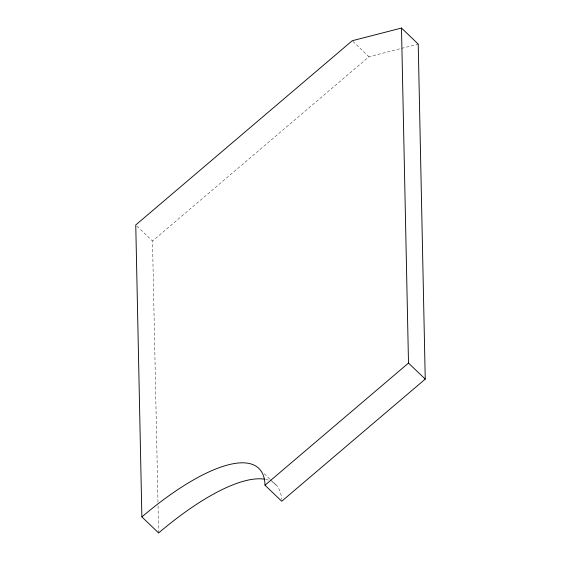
<?xml version="1.0" encoding="UTF-8"?>
<svg xmlns="http://www.w3.org/2000/svg" width="561" height="561" viewBox="0 0 561 561"><rect width="100%" height="100%" fill="white"/><g stroke="black" fill="none" stroke-linecap="round" stroke-linejoin="round"><path stroke-width="0.42" stroke-dasharray="2.81 2.1" d="M157.971 502.354L152.501 240.999L368.977 56.766L418.226 44.088M352.855 41.325L368.977 56.766M136.996 226.153L152.501 240.999M264.182 473.715L269.764 479.059M270.381 479.655L277.204 486.184M158.048 505.854L158.616 532.95M271.903 481.647A166.792 53.281 -46.2 0 1 281.65 499.402M265.577 479.375A166.792 53.281 -46.2 0 1 270.465 480.924"/><path stroke-width="0.84" d="M141.877 516.912A166.792 53.281 -46.2 0 1 264.995 485.202L408.499 363.072L401.487 28.05L352.238 40.736L135.755 224.961L141.877 516.912L158.616 532.95A166.792 53.281 -46.2 0 1 264.687 479.213M401.487 28.05L418.226 44.088L425.245 379.11L281.734 501.239L264.995 485.202M408.499 363.072L425.245 379.11"/></g></svg>
